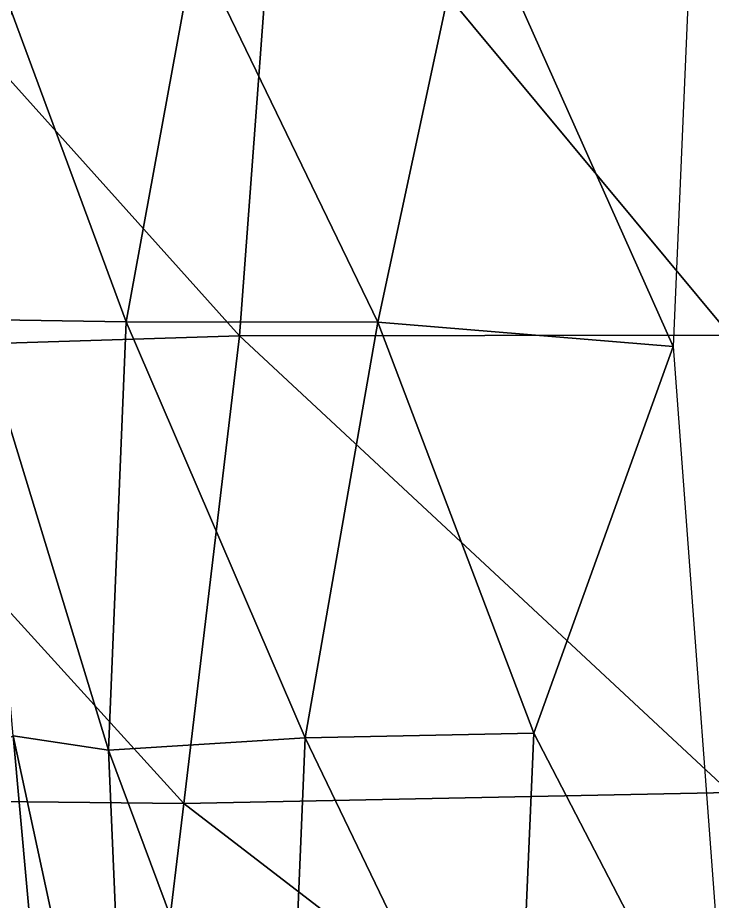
# Model space of a CAD drawing. Extents: x -1.07 to 1.07, y -3.15 to 5.89.
# Drawn here: x -0.3591 to -0.0089, y 2.2004 to 2.6458 of the extents above; entities that cross this region are included whole.
import ezdxf

# ---------------------------------------------------------------- set-up
doc = ezdxf.new("R2010")
doc.units = 0
doc.layers.add('TRICERTP$LWO', color=1, linetype='CONTINUOUS')

msp = doc.modelspace()

# ---------------------------------------------------------------- linework, layer by layer
at = {"layer": 'TRICERTP$LWO'}
for points in [[(-0.22693, 2.75877, 2.67756), (0, 2.4858, 2.95526), (0, 2.77534, 2.76015)], [(-0.22693, 2.75877, 2.67756), (-0.43931, 2.69943, 2.52269), (-0.24729, 2.48548, 2.84015)], [(-0.24729, 2.48548, 2.84015), (0, 2.4858, 2.95526), (-0.22693, 2.75877, 2.67756)], [(-0.01782, 2.73089, 1.28681), (-0.0286, 2.48015, 1.25791), (-0.13101, 2.70925, 1.30003)], [(-0.13101, 2.70925, 1.30003), (-0.17755, 2.49226, 1.29263), (-0.26953, 2.68264, 1.35052)], [(-0.0286, 2.48015, 1.25791), (-0.17755, 2.49226, 1.29263), (-0.13101, 2.70925, 1.30003)], [(-0.483, 2.47806, 2.62873), (-0.24729, 2.48548, 2.84015), (-0.43931, 2.69943, 2.52269)], [(-0.26953, 2.68264, 1.35052), (-0.30442, 2.49254, 1.34836), (-0.36231, 2.64925, 1.41724)], [(-0.17755, 2.49226, 1.29263), (-0.30442, 2.49254, 1.34836), (-0.26953, 2.68264, 1.35052)], [(-0.30442, 2.49254, 1.34836), (-0.37959, 2.49375, 1.41312), (-0.36231, 2.64925, 1.41724)], [(-0.31331, 2.27668, 1.33562), (-0.36138, 2.2839, 1.36674), (-0.37959, 2.49375, 1.41312)], [(-0.37959, 2.49375, 1.41312), (-0.30442, 2.49254, 1.34836), (-0.31331, 2.27668, 1.33562)], [(-0.21416, 2.28285, 1.28411), (-0.31331, 2.27668, 1.33562), (-0.30442, 2.49254, 1.34836)], [(-0.30442, 2.49254, 1.34836), (-0.17755, 2.49226, 1.29263), (-0.21416, 2.28285, 1.28411)], [(-0.09885, 2.28514, 1.24706), (-0.21416, 2.28285, 1.28411), (-0.17755, 2.49226, 1.29263)], [(-0.17755, 2.49226, 1.29263), (-0.0286, 2.48015, 1.25791), (-0.09885, 2.28514, 1.24706)], [(-0.24729, 2.48548, 2.84015), (-0.483, 2.47806, 2.62873), (-0.27533, 2.24979, 2.95836)], [(-0.27533, 2.24979, 2.95836), (0, 2.25528, 3.08438), (-0.24729, 2.48548, 2.84015)], [(0, 2.4858, 2.95526), (-0.24729, 2.48548, 2.84015), (0, 2.25528, 3.08438)], [(-0.54364, 2.25262, 2.73867), (-0.27533, 2.24979, 2.95836), (-0.483, 2.47806, 2.62873)], [(-0.0286, 2.48015, 1.25791), (0, 2.09433, 1.21618), (-0.09885, 2.28514, 1.24706)], [(-0.09885, 2.28514, 1.24706), (-0.10847, 2.06341, 1.23676), (-0.21416, 2.28285, 1.28411)], [(0, 2.09433, 1.21618), (-0.10847, 2.06341, 1.23676), (-0.09885, 2.28514, 1.24706)], [(-0.36138, 2.2839, 1.36674), (-0.33399, 1.9813, 1.36258), (-0.38554, 2.27217, 1.31974)], [(-0.31331, 2.27668, 1.33562), (-0.3017, 2.00715, 1.34275), (-0.36138, 2.2839, 1.36674)], [(-0.3017, 2.00715, 1.34275), (-0.33399, 1.9813, 1.36258), (-0.36138, 2.2839, 1.36674)], [(-0.21416, 2.28285, 1.28411), (-0.22441, 2.03823, 1.28699), (-0.31331, 2.27668, 1.33562)], [(-0.10847, 2.06341, 1.23676), (-0.22441, 2.03823, 1.28699), (-0.21416, 2.28285, 1.28411)], [(-0.22441, 2.03823, 1.28699), (-0.3017, 2.00715, 1.34275), (-0.31331, 2.27668, 1.33562)], [(-0.33399, 1.9813, 1.36258), (-0.37123, 2.00031, 1.31457), (-0.38554, 2.27217, 1.31974)], [(-0.27533, 2.24979, 2.95836), (0, 2.03786, 3.19118), (0, 2.25528, 3.08438)], [(-0.59958, 2.01651, 2.81067), (-0.30294, 2.01984, 3.04767), (-0.54364, 2.25262, 2.73867)], [(-0.27533, 2.24979, 2.95836), (-0.54364, 2.25262, 2.73867), (-0.30294, 2.01984, 3.04767)], [(-0.30294, 2.01984, 3.04767), (0, 2.03786, 3.19118), (-0.27533, 2.24979, 2.95836)]]:
    msp.add_3dface(points, dxfattribs=at)

doc.saveas('drawing.dxf')
